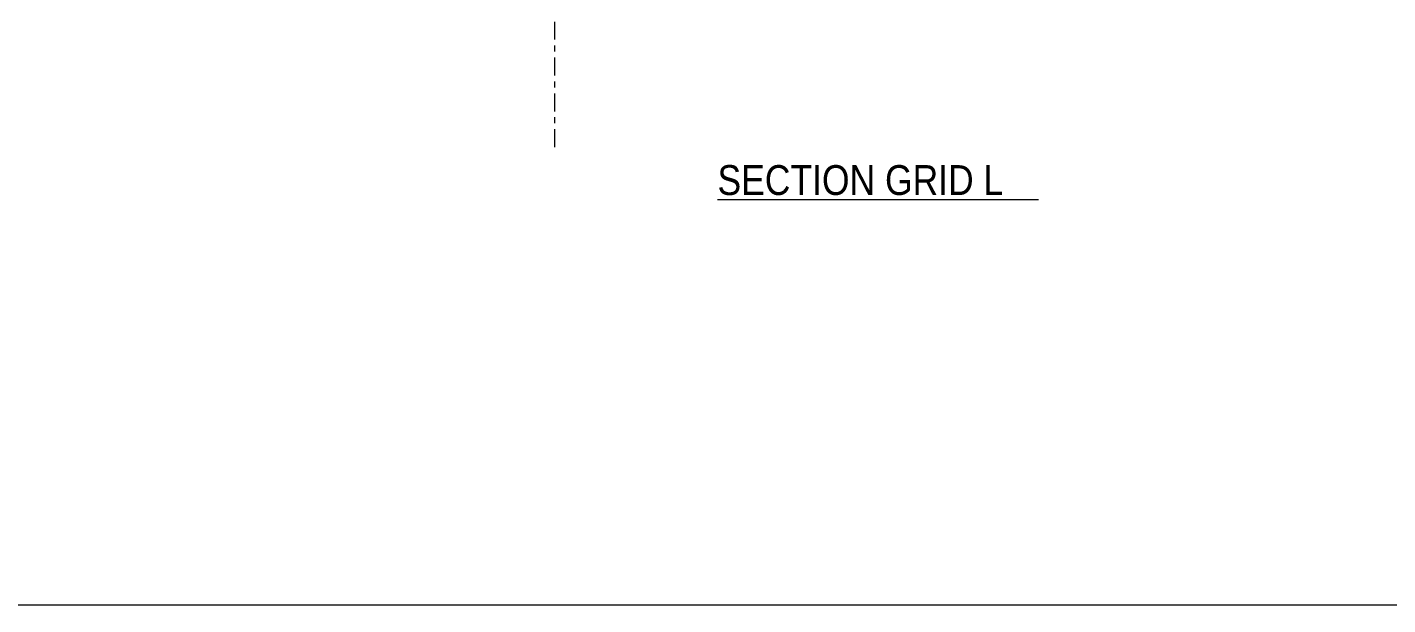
# Model space of a CAD drawing. Header units: millimetres. Extents: x -49 to 773, y -82 to 492.
# Drawn here: x 133.8 to 361.5, y -82.4 to 14.3 of the extents above; entities that cross this region are included whole.
import ezdxf

# ---------------------------------------------------------------- set-up
doc = ezdxf.new("R2010")
doc.units = ezdxf.units.MM
doc.linetypes.add('XKITLINE00', pattern=[0])
doc.linetypes.add('XKITLINE03', pattern=[6, 3, -1, 1, -1])
for name, color, linetype, lineweight in [('DrawingSheet', 5, 'Continuous', 0), ('OtherObjectType', 7, 'Continuous', 0), ('S-grid', 1, 'Continuous', 0)]:
    doc.layers.add(name, color=color, linetype=linetype, lineweight=lineweight)
doc.styles.add('ARIAL', font='ARIAL.TTF')

# ---------------------------------------------------------------- blocks, each defined once
blk = doc.blocks.new('*A477')
at = {"layer": 'DrawingSheet', "color": 5, "linetype": 'XKITLINE00', "lineweight": 0}
blk.add_line((-46.74, -82.42), (773.26, -82.42), dxfattribs=at)
blk = doc.blocks.new('*A527')
at = {"layer": 'OtherObjectType', "color": 5, "linetype": 'XKITLINE00', "lineweight": 0}
blk.add_line((249.3, -14.57), (303.02, -14.57), dxfattribs=at)
at = {"layer": 'OtherObjectType', "color": 7, "style": 'ARIAL', "width": 0.85}
blk.add_text('SECTION GRID L', height=5, dxfattribs=at).set_placement((249.3, -13.82))
blk = doc.blocks.new('*A528')
at = {"layer": 'S-grid', "color": 1, "linetype": 'XKITLINE03', "lineweight": 0}
blk.add_line((222.08, -5.82), (222.08, 135.41), dxfattribs=at)
at = {"layer": 'S-grid', "color": 3, "style": 'ARIAL', "width": 0.85}
blk.add_text("8'", height=3, dxfattribs=at).set_placement((220.59, 136.41))

msp = doc.modelspace()

# ---------------------------------------------------------------- block references
at = {"lineweight": 0}
for name in ['*A477', '*A528', '*A527']:
    msp.add_blockref(name, (0, 0), dxfattribs=at)

doc.saveas('drawing.dxf')
